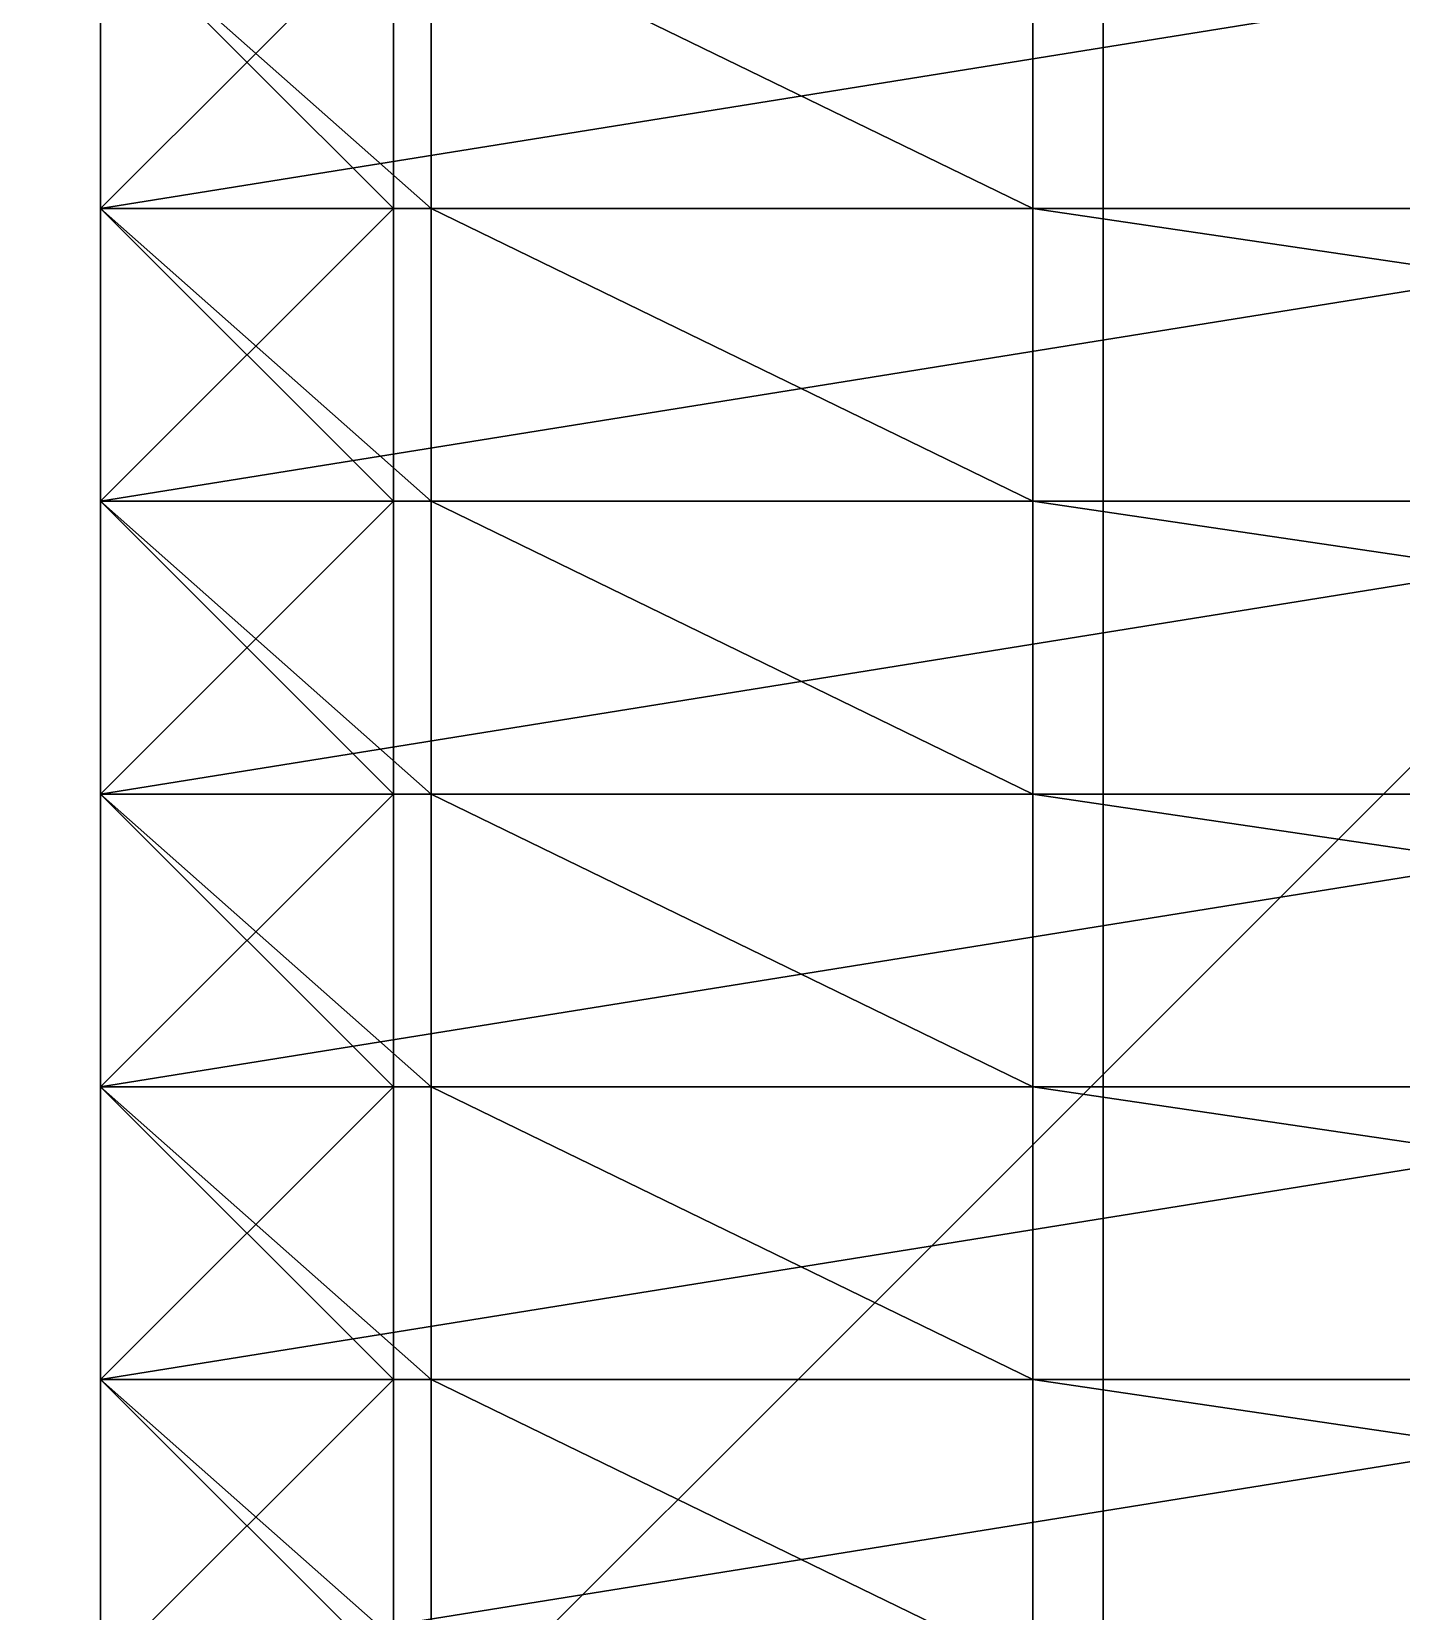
# Model space of a CAD drawing. Header units: millimetres. Extents: x -2 to 845, y -2 to 957.
# Drawn here: x 483.05 to 511.11, y 196.25 to 228.62 of the extents above; entities that cross this region are included whole.
import ezdxf

# ---------------------------------------------------------------- set-up
doc = ezdxf.new("R2010")
doc.units = ezdxf.units.MM
doc.header["$LTSCALE"] = 25.4

msp = doc.modelspace()

# ---------------------------------------------------------------- linework, layer by layer
for p, q in [((505, 905, 25), (505, 50, 25)), ((505, 905), (505, 50)), ((505, 905, 25), (505, 50, 25)), ((484.463, 231, 203.947), (484.463, 225, 203.947)), ((484.463, 231, 228.56), (484.463, 225, 228.56)), ((484.463, 231, 195), (484.463, 225, 195)), ((484.463, 231, 197.249), (484.463, 225, 197.249)), ((484.463, 231, 203.947), (484.463, 225, 203.947)), ((484.463, 231, 228.56), (484.463, 225, 228.56)), ((484.463, 231, 197.249), (484.463, 225, 197.249)), ((484.463, 231, 195), (484.463, 225, 195)), ((490.463, 231, 197.249), (490.463, 225, 197.249)), ((490.463, 231, 200.249), (490.463, 225, 200.249)), ((490.463, 231, 200.249), (490.463, 225, 200.249)), ((490.463, 231, 197.249), (490.463, 225, 197.249)), ((491.232, 231, 249.284), (491.232, 225, 249.284)), ((491.232, 231, 231.699), (491.232, 225, 231.699)), ((491.232, 231, 231.699), (491.232, 225, 231.699)), ((491.232, 231, 249.284), (491.232, 225, 249.284)), ((503.559, 231, 255), (503.559, 225, 255)), ((503.559, 231, 255), (503.559, 225, 255)), ((484.463, 225, 203.947), (484.463, 225, 228.56)), ((484.463, 225, 203.947), (484.463, 225, 228.56)), ((484.463, 225, 203.947), (484.463, 219, 203.947)), ((484.463, 225, 228.56), (484.463, 219, 228.56)), ((484.463, 225, 197.249), (490.463, 225, 197.249)), ((484.463, 225, 197.249), (484.463, 219, 197.249)), ((521.772, 225, 195), (484.463, 225, 195)), ((484.463, 225, 195), (484.463, 219, 195)), ((484.463, 225, 195), (484.463, 225, 197.249)), ((490.463, 225, 200.249), (484.463, 225, 203.947)), ((491.232, 225, 231.699), (484.463, 225, 228.56)), ((484.463, 225, 228.56), (484.463, 219, 228.56)), ((491.232, 225, 231.699), (484.463, 225, 228.56)), ((484.463, 225, 197.249), (490.463, 225, 197.249)), ((490.463, 225, 200.249), (484.463, 225, 203.947)), ((484.463, 225, 203.947), (484.463, 219, 203.947)), ((521.772, 225, 195), (484.463, 225, 195)), ((491.232, 225, 231.699), (484.463, 225, 228.56)), ((484.463, 225, 203.947), (484.463, 225, 228.56)), ((490.463, 225, 200.249), (484.463, 225, 203.947)), ((484.463, 225, 197.249), (490.463, 225, 197.249)), ((484.463, 225, 195), (484.463, 225, 197.249)), ((521.772, 225, 195), (484.463, 225, 195)), ((484.463, 225, 195), (484.463, 225, 197.249)), ((484.463, 225, 195), (484.463, 219, 195)), ((484.463, 225, 197.249), (484.463, 219, 197.249)), ((490.463, 225, 197.249), (490.463, 225, 200.249)), ((490.463, 225, 197.249), (490.463, 219, 197.249)), ((490.463, 225, 197.249), (490.463, 225, 200.249)), ((490.463, 225, 197.249), (490.463, 219, 197.249)), ((490.463, 225, 200.249), (490.463, 219, 200.249)), ((490.463, 225, 200.249), (490.463, 219, 200.249)), ((490.463, 225, 197.249), (490.463, 225, 200.249)), ((503.559, 225, 255), (491.232, 225, 249.284)), ((491.232, 225, 231.699), (491.232, 219, 231.699)), ((491.232, 225, 249.284), (491.232, 225, 231.699)), ((503.559, 225, 255), (491.232, 225, 249.284)), ((491.232, 225, 249.284), (491.232, 219, 249.284)), ((491.232, 225, 249.284), (491.232, 225, 231.699)), ((491.232, 225, 231.699), (491.232, 219, 231.699)), ((491.232, 225, 249.284), (491.232, 219, 249.284)), ((503.559, 225, 255), (491.232, 225, 249.284)), ((491.232, 225, 249.284), (491.232, 225, 231.699)), ((503.559, 225, 255), (503.559, 219, 255)), ((503.559, 225, 255), (544.216, 225, 255)), ((503.559, 225, 255), (544.216, 225, 255)), ((503.559, 225, 255), (544.216, 225, 255)), ((503.559, 225, 255), (503.559, 219, 255)), ((484.463, 219, 197.249), (490.463, 219, 197.249)), ((484.463, 219, 197.249), (484.463, 213, 197.249)), ((521.772, 219, 195), (484.463, 219, 195)), ((484.463, 219, 195), (484.463, 219, 197.249)), ((484.463, 219, 197.249), (490.463, 219, 197.249)), ((490.463, 219, 200.249), (484.463, 219, 203.947)), ((484.463, 219, 203.947), (484.463, 219, 228.56)), ((491.232, 219, 231.699), (484.463, 219, 228.56)), ((484.463, 219, 203.947), (484.463, 219, 228.56)), ((521.772, 219, 195), (484.463, 219, 195)), ((484.463, 219, 195), (484.463, 213, 195)), ((484.463, 219, 197.249), (490.463, 219, 197.249)), ((491.232, 219, 231.699), (484.463, 219, 228.56)), ((484.463, 219, 228.56), (484.463, 213, 228.56)), ((490.463, 219, 200.249), (484.463, 219, 203.947)), ((484.463, 219, 203.947), (484.463, 213, 203.947)), ((521.772, 219, 195), (484.463, 219, 195)), ((491.232, 219, 231.699), (484.463, 219, 228.56)), ((490.463, 219, 200.249), (484.463, 219, 203.947)), ((484.463, 219, 195), (484.463, 219, 197.249)), ((484.463, 219, 195), (484.463, 213, 195)), ((484.463, 219, 197.249), (484.463, 213, 197.249)), ((484.463, 219, 203.947), (484.463, 219, 228.56)), ((484.463, 219, 203.947), (484.463, 213, 203.947)), ((484.463, 219, 228.56), (484.463, 213, 228.56)), ((484.463, 219, 195), (484.463, 219, 197.249)), ((490.463, 219, 197.249), (490.463, 213, 197.249)), ((490.463, 219, 197.249), (490.463, 219, 200.249)), ((490.463, 219, 200.249), (490.463, 213, 200.249)), ((490.463, 219, 197.249), (490.463, 219, 200.249)), ((490.463, 219, 197.249), (490.463, 219, 200.249)), ((490.463, 219, 197.249), (490.463, 213, 197.249)), ((490.463, 219, 200.249), (490.463, 213, 200.249)), ((503.559, 219, 255), (491.232, 219, 249.284)), ((491.232, 219, 249.284), (491.232, 219, 231.699)), ((491.232, 219, 231.699), (491.232, 213, 231.699)), ((503.559, 219, 255), (491.232, 219, 249.284)), ((491.232, 219, 249.284), (491.232, 219, 231.699)), ((503.559, 219, 255), (491.232, 219, 249.284)), ((491.232, 219, 249.284), (491.232, 213, 249.284)), ((491.232, 219, 249.284), (491.232, 219, 231.699)), ((491.232, 219, 231.699), (491.232, 213, 231.699)), ((491.232, 219, 249.284), (491.232, 213, 249.284)), ((503.559, 219, 255), (544.216, 219, 255)), ((503.559, 219, 255), (503.559, 213, 255)), ((503.559, 219, 255), (544.216, 219, 255)), ((503.559, 219, 255), (503.559, 213, 255)), ((503.559, 219, 255), (544.216, 219, 255)), ((484.463, 213, 197.249), (490.463, 213, 197.249)), ((484.463, 213, 197.249), (484.463, 207, 197.249)), ((484.463, 213, 197.249), (490.463, 213, 197.249)), ((521.772, 213, 195), (484.463, 213, 195)), ((491.232, 213, 231.699), (484.463, 213, 228.56)), ((484.463, 213, 203.947), (484.463, 213, 228.56)), ((484.463, 213, 203.947), (484.463, 207, 203.947)), ((484.463, 213, 228.56), (484.463, 207, 228.56)), ((491.232, 213, 231.699), (484.463, 213, 228.56)), ((484.463, 213, 228.56), (484.463, 207, 228.56)), ((490.463, 213, 200.249), (484.463, 213, 203.947)), ((484.463, 213, 195), (484.463, 213, 197.249)), ((484.463, 213, 195), (484.463, 207, 195)), ((484.463, 213, 197.249), (484.463, 207, 197.249)), ((521.772, 213, 195), (484.463, 213, 195)), ((484.463, 213, 195), (484.463, 207, 195)), ((484.463, 213, 195), (484.463, 213, 197.249)), ((490.463, 213, 200.249), (484.463, 213, 203.947)), ((484.463, 213, 203.947), (484.463, 207, 203.947)), ((484.463, 213, 203.947), (484.463, 213, 228.56)), ((491.232, 213, 231.699), (484.463, 213, 228.56)), ((484.463, 213, 203.947), (484.463, 213, 228.56)), ((490.463, 213, 200.249), (484.463, 213, 203.947)), ((484.463, 213, 197.249), (490.463, 213, 197.249)), ((484.463, 213, 195), (484.463, 213, 197.249)), ((521.772, 213, 195), (484.463, 213, 195)), ((490.463, 213, 197.249), (490.463, 207, 197.249)), ((490.463, 213, 197.249), (490.463, 213, 200.249)), ((490.463, 213, 197.249), (490.463, 207, 197.249)), ((490.463, 213, 200.249), (490.463, 207, 200.249)), ((490.463, 213, 200.249), (490.463, 207, 200.249)), ((490.463, 213, 197.249), (490.463, 213, 200.249)), ((490.463, 213, 197.249), (490.463, 213, 200.249)), ((491.232, 213, 249.284), (491.232, 213, 231.699)), ((491.232, 213, 231.699), (491.232, 207, 231.699)), ((491.232, 213, 249.284), (491.232, 207, 249.284)), ((491.232, 213, 231.699), (491.232, 207, 231.699)), ((503.559, 213, 255), (491.232, 213, 249.284)), ((491.232, 213, 249.284), (491.232, 207, 249.284)), ((503.559, 213, 255), (491.232, 213, 249.284)), ((491.232, 213, 249.284), (491.232, 213, 231.699)), ((503.559, 213, 255), (491.232, 213, 249.284)), ((491.232, 213, 249.284), (491.232, 213, 231.699)), ((503.559, 213, 255), (503.559, 207, 255)), ((503.559, 213, 255), (544.216, 213, 255)), ((503.559, 213, 255), (544.216, 213, 255)), ((503.559, 213, 255), (544.216, 213, 255)), ((503.559, 213, 255), (503.559, 207, 255)), ((484.463, 207, 197.249), (490.463, 207, 197.249)), ((484.463, 207, 195), (484.463, 207, 197.249)), ((484.463, 207, 195), (484.463, 201, 195)), ((484.463, 207, 197.249), (484.463, 201, 197.249)), ((491.232, 207, 231.699), (484.463, 207, 228.56)), ((484.463, 207, 228.56), (484.463, 201, 228.56)), ((484.463, 207, 203.947), (484.463, 207, 228.56)), ((491.232, 207, 231.699), (484.463, 207, 228.56)), ((484.463, 207, 195), (484.463, 207, 197.249)), ((491.232, 207, 231.699), (484.463, 207, 228.56)), ((484.463, 207, 203.947), (484.463, 207, 228.56)), ((490.463, 207, 200.249), (484.463, 207, 203.947)), ((484.463, 207, 197.249), (490.463, 207, 197.249)), ((484.463, 207, 195), (484.463, 207, 197.249)), ((521.772, 207, 195), (484.463, 207, 195)), ((521.772, 207, 195), (484.463, 207, 195)), ((484.463, 207, 195), (484.463, 201, 195)), ((484.463, 207, 197.249), (490.463, 207, 197.249)), ((484.463, 207, 197.249), (484.463, 201, 197.249)), ((521.772, 207, 195), (484.463, 207, 195)), ((490.463, 207, 200.249), (484.463, 207, 203.947)), ((490.463, 207, 200.249), (484.463, 207, 203.947)), ((484.463, 207, 203.947), (484.463, 201, 203.947)), ((484.463, 207, 203.947), (484.463, 207, 228.56)), ((484.463, 207, 203.947), (484.463, 201, 203.947)), ((484.463, 207, 228.56), (484.463, 201, 228.56)), ((490.463, 207, 197.249), (490.463, 207, 200.249)), ((490.463, 207, 197.249), (490.463, 207, 200.249)), ((490.463, 207, 197.249), (490.463, 201, 197.249)), ((490.463, 207, 197.249), (490.463, 207, 200.249)), ((490.463, 207, 197.249), (490.463, 201, 197.249)), ((490.463, 207, 200.249), (490.463, 201, 200.249)), ((490.463, 207, 200.249), (490.463, 201, 200.249)), ((491.232, 207, 249.284), (491.232, 207, 231.699)), ((491.232, 207, 249.284), (491.232, 207, 231.699)), ((491.232, 207, 231.699), (491.232, 201, 231.699)), ((491.232, 207, 249.284), (491.232, 201, 249.284)), ((491.232, 207, 231.699), (491.232, 201, 231.699)), ((503.559, 207, 255), (491.232, 207, 249.284)), ((491.232, 207, 249.284), (491.232, 207, 231.699)), ((503.559, 207, 255), (491.232, 207, 249.284)), ((503.559, 207, 255), (491.232, 207, 249.284)), ((491.232, 207, 249.284), (491.232, 201, 249.284)), ((503.559, 207, 255), (544.216, 207, 255)), ((503.559, 207, 255), (503.559, 201, 255)), ((503.559, 207, 255), (544.216, 207, 255)), ((503.559, 207, 255), (503.559, 201, 255)), ((503.559, 207, 255), (544.216, 207, 255)), ((491.232, 201, 231.699), (484.463, 201, 228.56)), ((484.463, 201, 228.56), (484.463, 195, 228.56)), ((521.772, 201, 195), (484.463, 201, 195)), ((484.463, 201, 195), (484.463, 201, 197.249)), ((484.463, 201, 197.249), (490.463, 201, 197.249)), ((490.463, 201, 200.249), (484.463, 201, 203.947)), ((484.463, 201, 203.947), (484.463, 201, 228.56)), ((491.232, 201, 231.699), (484.463, 201, 228.56)), ((484.463, 201, 203.947), (484.463, 201, 228.56)), ((484.463, 201, 203.947), (484.463, 195, 203.947)), ((484.463, 201, 228.56), (484.463, 195, 228.56)), ((484.463, 201, 195), (484.463, 201, 197.249)), ((491.232, 201, 231.699), (484.463, 201, 228.56)), ((521.772, 201, 195), (484.463, 201, 195)), ((484.463, 201, 195), (484.463, 195, 195)), ((490.463, 201, 200.249), (484.463, 201, 203.947)), ((484.463, 201, 203.947), (484.463, 195, 203.947)), ((484.463, 201, 195), (484.463, 201, 197.249)), ((484.463, 201, 195), (484.463, 195, 195)), ((484.463, 201, 197.249), (484.463, 195, 197.249)), ((521.772, 201, 195), (484.463, 201, 195)), ((484.463, 201, 197.249), (490.463, 201, 197.249)), ((484.463, 201, 197.249), (490.463, 201, 197.249)), ((484.463, 201, 197.249), (484.463, 195, 197.249)), ((490.463, 201, 200.249), (484.463, 201, 203.947)), ((484.463, 201, 203.947), (484.463, 201, 228.56)), ((490.463, 201, 197.249), (490.463, 201, 200.249)), ((490.463, 201, 200.249), (490.463, 195, 200.249)), ((490.463, 201, 197.249), (490.463, 195, 197.249)), ((490.463, 201, 197.249), (490.463, 201, 200.249)), ((490.463, 201, 197.249), (490.463, 201, 200.249)), ((490.463, 201, 197.249), (490.463, 195, 197.249)), ((490.463, 201, 200.249), (490.463, 195, 200.249)), ((491.232, 201, 231.699), (491.232, 195, 231.699)), ((503.559, 201, 255), (491.232, 201, 249.284)), ((491.232, 201, 249.284), (491.232, 201, 231.699)), ((491.232, 201, 249.284), (491.232, 201, 231.699)), ((503.559, 201, 255), (491.232, 201, 249.284)), ((491.232, 201, 249.284), (491.232, 195, 249.284)), ((491.232, 201, 249.284), (491.232, 201, 231.699)), ((491.232, 201, 231.699), (491.232, 195, 231.699)), ((491.232, 201, 249.284), (491.232, 195, 249.284)), ((503.559, 201, 255), (491.232, 201, 249.284)), ((503.559, 201, 255), (544.216, 201, 255)), ((503.559, 201, 255), (544.216, 201, 255)), ((503.559, 201, 255), (544.216, 201, 255)), ((503.559, 201, 255), (503.559, 195, 255)), ((503.559, 201, 255), (503.559, 195, 255))]:
    msp.add_line(p, q)

# ---------------------------------------------------------------- meshes
mesh = msp.add_polyface()
corners = [(0, -2, -2), (545, 50, -2), (0, 957, -2), (670, -2, -2), (590, 50, -2), (670, 50, -2), (670, 0, -2), (670, 955, -2), (845, 957, -2), (545, 905, -2), (590, 905, -2), (670, 905, -2), (845, 955, -2)]
mesh.append_faces([[corners[k] for k in face] for face in [(5, 3, 6), (7, 10, 11), (8, 7, 12)]], dxfattribs={"vtx0": -1})
mesh.append_faces([[corners[k] for k in face] for face in [(0, 1, 2), (1, 3, 4), (4, 3, 5), (2, 7, 8), (9, 2, 1)]], dxfattribs={"vtx0": -1, "vtx1": -1})
mesh.append_faces([[corners[k] for k in face] for face in [(7, 2, 9)]], dxfattribs={"vtx0": -1, "vtx1": -1, "vtx2": -1})
mesh.append_faces([[corners[k] for k in face] for face in [(1, 0, 3), (7, 9, 10)]], dxfattribs={"vtx0": -1, "vtx2": -1})
mesh = msp.add_polyface()
corners = [(590, -2, 25), (130, 35, 25), (130, -2, 25), (505, 50, 25), (545, 50, 25), (505, 905, 25), (590, 50, 25), (100, 920, 25), (100, 905, 25), (130, 920, 25), (130, 955, 25), (590, 955, 25), (545, 905, 25), (590, 905, 25), (100, 50, 25), (100, 35, 25)]
mesh.append_faces([[corners[k] for k in face] for face in [(0, 1, 2), (4, 0, 6), (5, 7, 8), (11, 12, 13), (1, 14, 15)]], dxfattribs={"vtx0": -1})
mesh.append_faces([[corners[k] for k in face] for face in [(3, 4, 5), (7, 5, 9), (9, 5, 10), (10, 5, 11), (12, 5, 4), (14, 1, 3)]], dxfattribs={"vtx0": -1, "vtx1": -1})
mesh.append_faces([[corners[k] for k in face] for face in [(1, 0, 3), (3, 0, 4), (11, 5, 12)]], dxfattribs={"vtx0": -1, "vtx1": -1, "vtx2": -1})
mesh = msp.add_polyface()
corners = [(505, 905, 25), (505, 50), (505, 50, 25), (505, 905)]
mesh.append_faces([[corners[k] for k in face] for face in [(0, 1, 2), (1, 0, 3)]], dxfattribs={"vtx0": -1})
mesh = msp.add_polyface()
corners = [(651, 760, 85), (195, 729, 85), (195, 760, 85), (195, 120, 85), (650, 120, 85), (651, 120, 85)]
mesh.append_faces([[corners[k] for k in face] for face in [(0, 1, 2), (4, 0, 5)]], dxfattribs={"vtx0": -1})
mesh.append_faces([[corners[k] for k in face] for face in [(1, 0, 3), (3, 0, 4)]], dxfattribs={"vtx0": -1, "vtx1": -1})
mesh = msp.add_polyface()
corners = [(612.742, 315, 110), (472.742, 175, 110), (472.742, 315, 110), (612.742, 175, 110)]
mesh.append_faces([[corners[k] for k in face] for face in [(0, 1, 2), (1, 0, 3)]], dxfattribs={"vtx0": -1})
mesh = msp.add_polyface()
corners = [(612.742, 175, 150), (472.742, 315, 150), (472.742, 175, 150), (612.742, 315, 150)]
mesh.append_faces([[corners[k] for k in face] for face in [(0, 1, 2), (1, 0, 3)]], dxfattribs={"vtx0": -1})
mesh = msp.add_polyface()
corners = [(484.463, 231, 228.56), (484.463, 225, 203.947), (484.463, 225, 228.56), (484.463, 231, 203.947)]
mesh.append_faces([[corners[k] for k in face] for face in [(0, 1, 2), (1, 0, 3)]], dxfattribs={"vtx0": -1})
mesh = msp.add_polyface()
corners = [(484.463, 231, 197.249), (484.463, 225, 195), (484.463, 225, 197.249), (484.463, 231, 195)]
mesh.append_faces([[corners[k] for k in face] for face in [(0, 1, 2), (1, 0, 3)]], dxfattribs={"vtx0": -1})
mesh = msp.add_polyface()
corners = [(490.463, 231, 200.249), (484.463, 225, 203.947), (484.463, 231, 203.947), (490.463, 225, 200.249)]
mesh.append_faces([[corners[k] for k in face] for face in [(0, 1, 2), (1, 0, 3)]], dxfattribs={"vtx0": -1})
mesh = msp.add_polyface()
corners = [(491.232, 225, 231.699), (484.463, 231, 228.56), (484.463, 225, 228.56), (491.232, 231, 231.699)]
mesh.append_faces([[corners[k] for k in face] for face in [(0, 1, 2), (1, 0, 3)]], dxfattribs={"vtx0": -1})
mesh = msp.add_polyface()
corners = [(490.463, 225, 197.249), (484.463, 231, 197.249), (484.463, 225, 197.249), (490.463, 231, 197.249)]
mesh.append_faces([[corners[k] for k in face] for face in [(0, 1, 2), (1, 0, 3)]], dxfattribs={"vtx0": -1})
mesh = msp.add_polyface()
corners = [(521.772, 231, 195), (484.463, 225, 195), (484.463, 231, 195), (521.772, 225, 195)]
mesh.append_faces([[corners[k] for k in face] for face in [(0, 1, 2), (1, 0, 3)]], dxfattribs={"vtx0": -1})
mesh = msp.add_polyface()
corners = [(490.463, 231, 200.249), (490.463, 225, 197.249), (490.463, 225, 200.249), (490.463, 231, 197.249)]
mesh.append_faces([[corners[k] for k in face] for face in [(0, 1, 2), (1, 0, 3)]], dxfattribs={"vtx0": -1})
mesh = msp.add_polyface()
corners = [(503.559, 225, 255), (491.232, 231, 249.284), (491.232, 225, 249.284), (503.559, 231, 255)]
mesh.append_faces([[corners[k] for k in face] for face in [(0, 1, 2), (1, 0, 3)]], dxfattribs={"vtx0": -1})
mesh = msp.add_polyface()
corners = [(491.232, 231, 249.284), (491.232, 225, 231.699), (491.232, 225, 249.284), (491.232, 231, 231.699)]
mesh.append_faces([[corners[k] for k in face] for face in [(0, 1, 2), (1, 0, 3)]], dxfattribs={"vtx0": -1})
mesh = msp.add_polyface()
corners = [(544.216, 225, 255), (503.559, 231, 255), (503.559, 225, 255), (544.216, 231, 255)]
mesh.append_faces([[corners[k] for k in face] for face in [(0, 1, 2), (1, 0, 3)]], dxfattribs={"vtx0": -1})
mesh = msp.add_polyface()
corners = [(484.463, 225, 228.56), (484.463, 219, 203.947), (484.463, 219, 228.56), (484.463, 225, 203.947)]
mesh.append_faces([[corners[k] for k in face] for face in [(0, 1, 2), (1, 0, 3)]], dxfattribs={"vtx0": -1})
mesh = msp.add_polyface()
corners = [(490.463, 219, 197.249), (484.463, 225, 197.249), (484.463, 219, 197.249), (490.463, 225, 197.249)]
mesh.append_faces([[corners[k] for k in face] for face in [(0, 1, 2), (1, 0, 3)]], dxfattribs={"vtx0": -1})
mesh = msp.add_polyface()
corners = [(521.772, 225, 195), (484.463, 219, 195), (484.463, 225, 195), (521.772, 219, 195)]
mesh.append_faces([[corners[k] for k in face] for face in [(0, 1, 2), (1, 0, 3)]], dxfattribs={"vtx0": -1})
mesh = msp.add_polyface()
corners = [(491.232, 219, 231.699), (484.463, 225, 228.56), (484.463, 219, 228.56), (491.232, 225, 231.699)]
mesh.append_faces([[corners[k] for k in face] for face in [(0, 1, 2), (1, 0, 3)]], dxfattribs={"vtx0": -1})
mesh = msp.add_polyface()
corners = [(490.463, 225, 200.249), (484.463, 219, 203.947), (484.463, 225, 203.947), (490.463, 219, 200.249)]
mesh.append_faces([[corners[k] for k in face] for face in [(0, 1, 2), (1, 0, 3)]], dxfattribs={"vtx0": -1})
mesh = msp.add_polyface()
corners = [(570.796, 225, 200.678), (538.286, 225, 195), (554.541, 225, 195), (521.772, 225, 195), (484.463, 225, 195), (490.463, 225, 197.249), (490.463, 225, 200.249), (484.463, 225, 203.947), (570.796, 225, 213.901), (484.463, 225, 228.56), (554.541, 225, 217.847), (554.541, 225, 241.847), (491.232, 225, 231.699), (491.232, 225, 249.284), (544.216, 225, 255), (503.559, 225, 255), (484.463, 225, 197.249)]
mesh.append_faces([[corners[k] for k in face] for face in [(0, 1, 2), (13, 14, 15)]], dxfattribs={"vtx0": -1})
mesh.append_faces([[corners[k] for k in face] for face in [(1, 0, 3), (3, 0, 4), (5, 0, 6), (6, 0, 7), (7, 8, 9), (9, 11, 12), (12, 11, 13)]], dxfattribs={"vtx0": -1, "vtx1": -1})
mesh.append_faces([[corners[k] for k in face] for face in [(4, 0, 5)]], dxfattribs={"vtx0": -1, "vtx1": -1, "vtx2": -1})
mesh.append_faces([[corners[k] for k in face] for face in [(7, 0, 8), (9, 8, 10), (9, 10, 11), (13, 11, 14)]], dxfattribs={"vtx0": -1, "vtx2": -1})
mesh.append_faces([[corners[k] for k in face] for face in [(16, 4, 5)]], dxfattribs={"vtx1": -1})
mesh = msp.add_polyface()
corners = [(484.463, 225, 197.249), (484.463, 219, 195), (484.463, 219, 197.249), (484.463, 225, 195)]
mesh.append_faces([[corners[k] for k in face] for face in [(0, 1, 2), (1, 0, 3)]], dxfattribs={"vtx0": -1})
mesh = msp.add_polyface()
corners = [(490.463, 225, 200.249), (490.463, 219, 197.249), (490.463, 219, 200.249), (490.463, 225, 197.249)]
mesh.append_faces([[corners[k] for k in face] for face in [(0, 1, 2), (1, 0, 3)]], dxfattribs={"vtx0": -1})
mesh = msp.add_polyface()
corners = [(503.559, 219, 255), (491.232, 225, 249.284), (491.232, 219, 249.284), (503.559, 225, 255)]
mesh.append_faces([[corners[k] for k in face] for face in [(0, 1, 2), (1, 0, 3)]], dxfattribs={"vtx0": -1})
mesh = msp.add_polyface()
corners = [(491.232, 225, 249.284), (491.232, 219, 231.699), (491.232, 219, 249.284), (491.232, 225, 231.699)]
mesh.append_faces([[corners[k] for k in face] for face in [(0, 1, 2), (1, 0, 3)]], dxfattribs={"vtx0": -1})
mesh = msp.add_polyface()
corners = [(544.216, 219, 255), (503.559, 225, 255), (503.559, 219, 255), (544.216, 225, 255)]
mesh.append_faces([[corners[k] for k in face] for face in [(0, 1, 2), (1, 0, 3)]], dxfattribs={"vtx0": -1})
mesh = msp.add_polyface()
corners = [(490.463, 213, 197.249), (484.463, 219, 197.249), (484.463, 213, 197.249), (490.463, 219, 197.249)]
mesh.append_faces([[corners[k] for k in face] for face in [(0, 1, 2), (1, 0, 3)]], dxfattribs={"vtx0": -1})
mesh = msp.add_polyface()
corners = [(484.463, 219, 197.249), (521.772, 219, 195), (484.463, 219, 195), (538.286, 219, 195), (554.541, 219, 195), (490.463, 219, 197.249), (570.796, 219, 200.678), (490.463, 219, 200.249), (484.463, 219, 203.947), (570.796, 219, 213.901), (484.463, 219, 228.56), (554.541, 219, 217.847), (554.541, 219, 241.847), (491.232, 219, 231.699), (491.232, 219, 249.284), (544.216, 219, 255), (503.559, 219, 255)]
mesh.append_faces([[corners[k] for k in face] for face in [(0, 1, 2), (15, 14, 16)]], dxfattribs={"vtx0": -1})
mesh.append_faces([[corners[k] for k in face] for face in [(1, 0, 3), (3, 0, 4), (4, 5, 6), (6, 8, 9), (9, 10, 11), (11, 10, 12), (12, 14, 15)]], dxfattribs={"vtx0": -1, "vtx1": -1})
mesh.append_faces([[corners[k] for k in face] for face in [(4, 0, 5), (6, 5, 7), (6, 7, 8), (9, 8, 10), (12, 10, 13), (12, 13, 14)]], dxfattribs={"vtx0": -1, "vtx2": -1})
mesh = msp.add_polyface()
corners = [(521.772, 219, 195), (484.463, 213, 195), (484.463, 219, 195), (521.772, 213, 195)]
mesh.append_faces([[corners[k] for k in face] for face in [(0, 1, 2), (1, 0, 3)]], dxfattribs={"vtx0": -1})
mesh = msp.add_polyface()
corners = [(491.232, 213, 231.699), (484.463, 219, 228.56), (484.463, 213, 228.56), (491.232, 219, 231.699)]
mesh.append_faces([[corners[k] for k in face] for face in [(0, 1, 2), (1, 0, 3)]], dxfattribs={"vtx0": -1})
mesh = msp.add_polyface()
corners = [(490.463, 219, 200.249), (484.463, 213, 203.947), (484.463, 219, 203.947), (490.463, 213, 200.249)]
mesh.append_faces([[corners[k] for k in face] for face in [(0, 1, 2), (1, 0, 3)]], dxfattribs={"vtx0": -1})
mesh = msp.add_polyface()
corners = [(484.463, 219, 197.249), (484.463, 213, 195), (484.463, 213, 197.249), (484.463, 219, 195)]
mesh.append_faces([[corners[k] for k in face] for face in [(0, 1, 2), (1, 0, 3)]], dxfattribs={"vtx0": -1})
mesh = msp.add_polyface()
corners = [(484.463, 219, 228.56), (484.463, 213, 203.947), (484.463, 213, 228.56), (484.463, 219, 203.947)]
mesh.append_faces([[corners[k] for k in face] for face in [(0, 1, 2), (1, 0, 3)]], dxfattribs={"vtx0": -1})
mesh = msp.add_polyface()
corners = [(490.463, 219, 200.249), (490.463, 213, 197.249), (490.463, 213, 200.249), (490.463, 219, 197.249)]
mesh.append_faces([[corners[k] for k in face] for face in [(0, 1, 2), (1, 0, 3)]], dxfattribs={"vtx0": -1})
mesh = msp.add_polyface()
corners = [(503.559, 213, 255), (491.232, 219, 249.284), (491.232, 213, 249.284), (503.559, 219, 255)]
mesh.append_faces([[corners[k] for k in face] for face in [(0, 1, 2), (1, 0, 3)]], dxfattribs={"vtx0": -1})
mesh = msp.add_polyface()
corners = [(491.232, 219, 249.284), (491.232, 213, 231.699), (491.232, 213, 249.284), (491.232, 219, 231.699)]
mesh.append_faces([[corners[k] for k in face] for face in [(0, 1, 2), (1, 0, 3)]], dxfattribs={"vtx0": -1})
mesh = msp.add_polyface()
corners = [(544.216, 213, 255), (503.559, 219, 255), (503.559, 213, 255), (544.216, 219, 255)]
mesh.append_faces([[corners[k] for k in face] for face in [(0, 1, 2), (1, 0, 3)]], dxfattribs={"vtx0": -1})
mesh = msp.add_polyface()
corners = [(490.463, 207, 197.249), (484.463, 213, 197.249), (484.463, 207, 197.249), (490.463, 213, 197.249)]
mesh.append_faces([[corners[k] for k in face] for face in [(0, 1, 2), (1, 0, 3)]], dxfattribs={"vtx0": -1})
mesh = msp.add_polyface()
corners = [(484.463, 213, 228.56), (484.463, 207, 203.947), (484.463, 207, 228.56), (484.463, 213, 203.947)]
mesh.append_faces([[corners[k] for k in face] for face in [(0, 1, 2), (1, 0, 3)]], dxfattribs={"vtx0": -1})
mesh = msp.add_polyface()
corners = [(491.232, 207, 231.699), (484.463, 213, 228.56), (484.463, 207, 228.56), (491.232, 213, 231.699)]
mesh.append_faces([[corners[k] for k in face] for face in [(0, 1, 2), (1, 0, 3)]], dxfattribs={"vtx0": -1})
mesh = msp.add_polyface()
corners = [(484.463, 213, 197.249), (484.463, 207, 195), (484.463, 207, 197.249), (484.463, 213, 195)]
mesh.append_faces([[corners[k] for k in face] for face in [(0, 1, 2), (1, 0, 3)]], dxfattribs={"vtx0": -1})
mesh = msp.add_polyface()
corners = [(521.772, 213, 195), (484.463, 207, 195), (484.463, 213, 195), (521.772, 207, 195)]
mesh.append_faces([[corners[k] for k in face] for face in [(0, 1, 2), (1, 0, 3)]], dxfattribs={"vtx0": -1})
mesh = msp.add_polyface()
corners = [(490.463, 213, 200.249), (484.463, 207, 203.947), (484.463, 213, 203.947), (490.463, 207, 200.249)]
mesh.append_faces([[corners[k] for k in face] for face in [(0, 1, 2), (1, 0, 3)]], dxfattribs={"vtx0": -1})
mesh = msp.add_polyface()
corners = [(570.796, 213, 200.678), (538.286, 213, 195), (554.541, 213, 195), (521.772, 213, 195), (484.463, 213, 195), (490.463, 213, 197.249), (490.463, 213, 200.249), (484.463, 213, 203.947), (570.796, 213, 213.901), (484.463, 213, 228.56), (554.541, 213, 217.847), (554.541, 213, 241.847), (491.232, 213, 231.699), (491.232, 213, 249.284), (544.216, 213, 255), (503.559, 213, 255), (484.463, 213, 197.249)]
mesh.append_faces([[corners[k] for k in face] for face in [(0, 1, 2), (13, 14, 15)]], dxfattribs={"vtx0": -1})
mesh.append_faces([[corners[k] for k in face] for face in [(1, 0, 3), (3, 0, 4), (5, 0, 6), (6, 0, 7), (7, 8, 9), (9, 11, 12), (12, 11, 13)]], dxfattribs={"vtx0": -1, "vtx1": -1})
mesh.append_faces([[corners[k] for k in face] for face in [(4, 0, 5)]], dxfattribs={"vtx0": -1, "vtx1": -1, "vtx2": -1})
mesh.append_faces([[corners[k] for k in face] for face in [(7, 0, 8), (9, 8, 10), (9, 10, 11), (13, 11, 14)]], dxfattribs={"vtx0": -1, "vtx2": -1})
mesh.append_faces([[corners[k] for k in face] for face in [(16, 4, 5)]], dxfattribs={"vtx1": -1})
mesh = msp.add_polyface()
corners = [(490.463, 213, 200.249), (490.463, 207, 197.249), (490.463, 207, 200.249), (490.463, 213, 197.249)]
mesh.append_faces([[corners[k] for k in face] for face in [(0, 1, 2), (1, 0, 3)]], dxfattribs={"vtx0": -1})
mesh = msp.add_polyface()
corners = [(491.232, 213, 249.284), (491.232, 207, 231.699), (491.232, 207, 249.284), (491.232, 213, 231.699)]
mesh.append_faces([[corners[k] for k in face] for face in [(0, 1, 2), (1, 0, 3)]], dxfattribs={"vtx0": -1})
mesh = msp.add_polyface()
corners = [(503.559, 207, 255), (491.232, 213, 249.284), (491.232, 207, 249.284), (503.559, 213, 255)]
mesh.append_faces([[corners[k] for k in face] for face in [(0, 1, 2), (1, 0, 3)]], dxfattribs={"vtx0": -1})
mesh = msp.add_polyface()
corners = [(544.216, 207, 255), (503.559, 213, 255), (503.559, 207, 255), (544.216, 213, 255)]
mesh.append_faces([[corners[k] for k in face] for face in [(0, 1, 2), (1, 0, 3)]], dxfattribs={"vtx0": -1})
mesh = msp.add_polyface()
corners = [(484.463, 207, 197.249), (484.463, 201, 195), (484.463, 201, 197.249), (484.463, 207, 195)]
mesh.append_faces([[corners[k] for k in face] for face in [(0, 1, 2), (1, 0, 3)]], dxfattribs={"vtx0": -1})
mesh = msp.add_polyface()
corners = [(491.232, 201, 231.699), (484.463, 207, 228.56), (484.463, 201, 228.56), (491.232, 207, 231.699)]
mesh.append_faces([[corners[k] for k in face] for face in [(0, 1, 2), (1, 0, 3)]], dxfattribs={"vtx0": -1})
mesh = msp.add_polyface()
corners = [(570.796, 207, 200.678), (538.286, 207, 195), (554.541, 207, 195), (521.772, 207, 195), (484.463, 207, 195), (490.463, 207, 197.249), (490.463, 207, 200.249), (484.463, 207, 203.947), (570.796, 207, 213.901), (484.463, 207, 228.56), (554.541, 207, 217.847), (554.541, 207, 241.847), (491.232, 207, 231.699), (491.232, 207, 249.284), (544.216, 207, 255), (503.559, 207, 255), (484.463, 207, 197.249)]
mesh.append_faces([[corners[k] for k in face] for face in [(0, 1, 2), (13, 14, 15)]], dxfattribs={"vtx0": -1})
mesh.append_faces([[corners[k] for k in face] for face in [(1, 0, 3), (3, 0, 4), (5, 0, 6), (6, 0, 7), (7, 8, 9), (9, 11, 12), (12, 11, 13)]], dxfattribs={"vtx0": -1, "vtx1": -1})
mesh.append_faces([[corners[k] for k in face] for face in [(4, 0, 5)]], dxfattribs={"vtx0": -1, "vtx1": -1, "vtx2": -1})
mesh.append_faces([[corners[k] for k in face] for face in [(7, 0, 8), (9, 8, 10), (9, 10, 11), (13, 11, 14)]], dxfattribs={"vtx0": -1, "vtx2": -1})
mesh.append_faces([[corners[k] for k in face] for face in [(16, 4, 5)]], dxfattribs={"vtx1": -1})
mesh = msp.add_polyface()
corners = [(521.772, 207, 195), (484.463, 201, 195), (484.463, 207, 195), (521.772, 201, 195)]
mesh.append_faces([[corners[k] for k in face] for face in [(0, 1, 2), (1, 0, 3)]], dxfattribs={"vtx0": -1})
mesh = msp.add_polyface()
corners = [(490.463, 201, 197.249), (484.463, 207, 197.249), (484.463, 201, 197.249), (490.463, 207, 197.249)]
mesh.append_faces([[corners[k] for k in face] for face in [(0, 1, 2), (1, 0, 3)]], dxfattribs={"vtx0": -1})
mesh = msp.add_polyface()
corners = [(490.463, 207, 200.249), (484.463, 201, 203.947), (484.463, 207, 203.947), (490.463, 201, 200.249)]
mesh.append_faces([[corners[k] for k in face] for face in [(0, 1, 2), (1, 0, 3)]], dxfattribs={"vtx0": -1})
mesh = msp.add_polyface()
corners = [(484.463, 207, 228.56), (484.463, 201, 203.947), (484.463, 201, 228.56), (484.463, 207, 203.947)]
mesh.append_faces([[corners[k] for k in face] for face in [(0, 1, 2), (1, 0, 3)]], dxfattribs={"vtx0": -1})
mesh = msp.add_polyface()
corners = [(490.463, 207, 200.249), (490.463, 201, 197.249), (490.463, 201, 200.249), (490.463, 207, 197.249)]
mesh.append_faces([[corners[k] for k in face] for face in [(0, 1, 2), (1, 0, 3)]], dxfattribs={"vtx0": -1})
mesh = msp.add_polyface()
corners = [(491.232, 207, 249.284), (491.232, 201, 231.699), (491.232, 201, 249.284), (491.232, 207, 231.699)]
mesh.append_faces([[corners[k] for k in face] for face in [(0, 1, 2), (1, 0, 3)]], dxfattribs={"vtx0": -1})
mesh = msp.add_polyface()
corners = [(503.559, 201, 255), (491.232, 207, 249.284), (491.232, 201, 249.284), (503.559, 207, 255)]
mesh.append_faces([[corners[k] for k in face] for face in [(0, 1, 2), (1, 0, 3)]], dxfattribs={"vtx0": -1})
mesh = msp.add_polyface()
corners = [(544.216, 201, 255), (503.559, 207, 255), (503.559, 201, 255), (544.216, 207, 255)]
mesh.append_faces([[corners[k] for k in face] for face in [(0, 1, 2), (1, 0, 3)]], dxfattribs={"vtx0": -1})
mesh = msp.add_polyface()
corners = [(491.232, 195, 231.699), (484.463, 201, 228.56), (484.463, 195, 228.56), (491.232, 201, 231.699)]
mesh.append_faces([[corners[k] for k in face] for face in [(0, 1, 2), (1, 0, 3)]], dxfattribs={"vtx0": -1})
mesh = msp.add_polyface()
corners = [(484.463, 201, 197.249), (521.772, 201, 195), (484.463, 201, 195), (538.286, 201, 195), (554.541, 201, 195), (490.463, 201, 197.249), (570.796, 201, 200.678), (490.463, 201, 200.249), (484.463, 201, 203.947), (570.796, 201, 213.901), (484.463, 201, 228.56), (554.541, 201, 217.847), (554.541, 201, 241.847), (491.232, 201, 231.699), (491.232, 201, 249.284), (544.216, 201, 255), (503.559, 201, 255)]
mesh.append_faces([[corners[k] for k in face] for face in [(0, 1, 2), (15, 14, 16)]], dxfattribs={"vtx0": -1})
mesh.append_faces([[corners[k] for k in face] for face in [(1, 0, 3), (3, 0, 4), (4, 5, 6), (6, 8, 9), (9, 10, 11), (11, 10, 12), (12, 14, 15)]], dxfattribs={"vtx0": -1, "vtx1": -1})
mesh.append_faces([[corners[k] for k in face] for face in [(4, 0, 5), (6, 5, 7), (6, 7, 8), (9, 8, 10), (12, 10, 13), (12, 13, 14)]], dxfattribs={"vtx0": -1, "vtx2": -1})
mesh = msp.add_polyface()
corners = [(484.463, 201, 228.56), (484.463, 195, 203.947), (484.463, 195, 228.56), (484.463, 201, 203.947)]
mesh.append_faces([[corners[k] for k in face] for face in [(0, 1, 2), (1, 0, 3)]], dxfattribs={"vtx0": -1})
mesh = msp.add_polyface()
corners = [(521.772, 201, 195), (484.463, 195, 195), (484.463, 201, 195), (521.772, 195, 195)]
mesh.append_faces([[corners[k] for k in face] for face in [(0, 1, 2), (1, 0, 3)]], dxfattribs={"vtx0": -1})
mesh = msp.add_polyface()
corners = [(490.463, 201, 200.249), (484.463, 195, 203.947), (484.463, 201, 203.947), (490.463, 195, 200.249)]
mesh.append_faces([[corners[k] for k in face] for face in [(0, 1, 2), (1, 0, 3)]], dxfattribs={"vtx0": -1})
mesh = msp.add_polyface()
corners = [(484.463, 201, 197.249), (484.463, 195, 195), (484.463, 195, 197.249), (484.463, 201, 195)]
mesh.append_faces([[corners[k] for k in face] for face in [(0, 1, 2), (1, 0, 3)]], dxfattribs={"vtx0": -1})
mesh = msp.add_polyface()
corners = [(490.463, 195, 197.249), (484.463, 201, 197.249), (484.463, 195, 197.249), (490.463, 201, 197.249)]
mesh.append_faces([[corners[k] for k in face] for face in [(0, 1, 2), (1, 0, 3)]], dxfattribs={"vtx0": -1})
mesh = msp.add_polyface()
corners = [(490.463, 201, 200.249), (490.463, 195, 197.249), (490.463, 195, 200.249), (490.463, 201, 197.249)]
mesh.append_faces([[corners[k] for k in face] for face in [(0, 1, 2), (1, 0, 3)]], dxfattribs={"vtx0": -1})
mesh = msp.add_polyface()
corners = [(503.559, 195, 255), (491.232, 201, 249.284), (491.232, 195, 249.284), (503.559, 201, 255)]
mesh.append_faces([[corners[k] for k in face] for face in [(0, 1, 2), (1, 0, 3)]], dxfattribs={"vtx0": -1})
mesh = msp.add_polyface()
corners = [(491.232, 201, 249.284), (491.232, 195, 231.699), (491.232, 195, 249.284), (491.232, 201, 231.699)]
mesh.append_faces([[corners[k] for k in face] for face in [(0, 1, 2), (1, 0, 3)]], dxfattribs={"vtx0": -1})
mesh = msp.add_polyface()
corners = [(544.216, 195, 255), (503.559, 201, 255), (503.559, 195, 255), (544.216, 201, 255)]
mesh.append_faces([[corners[k] for k in face] for face in [(0, 1, 2), (1, 0, 3)]], dxfattribs={"vtx0": -1})

doc.saveas('drawing.dxf')
